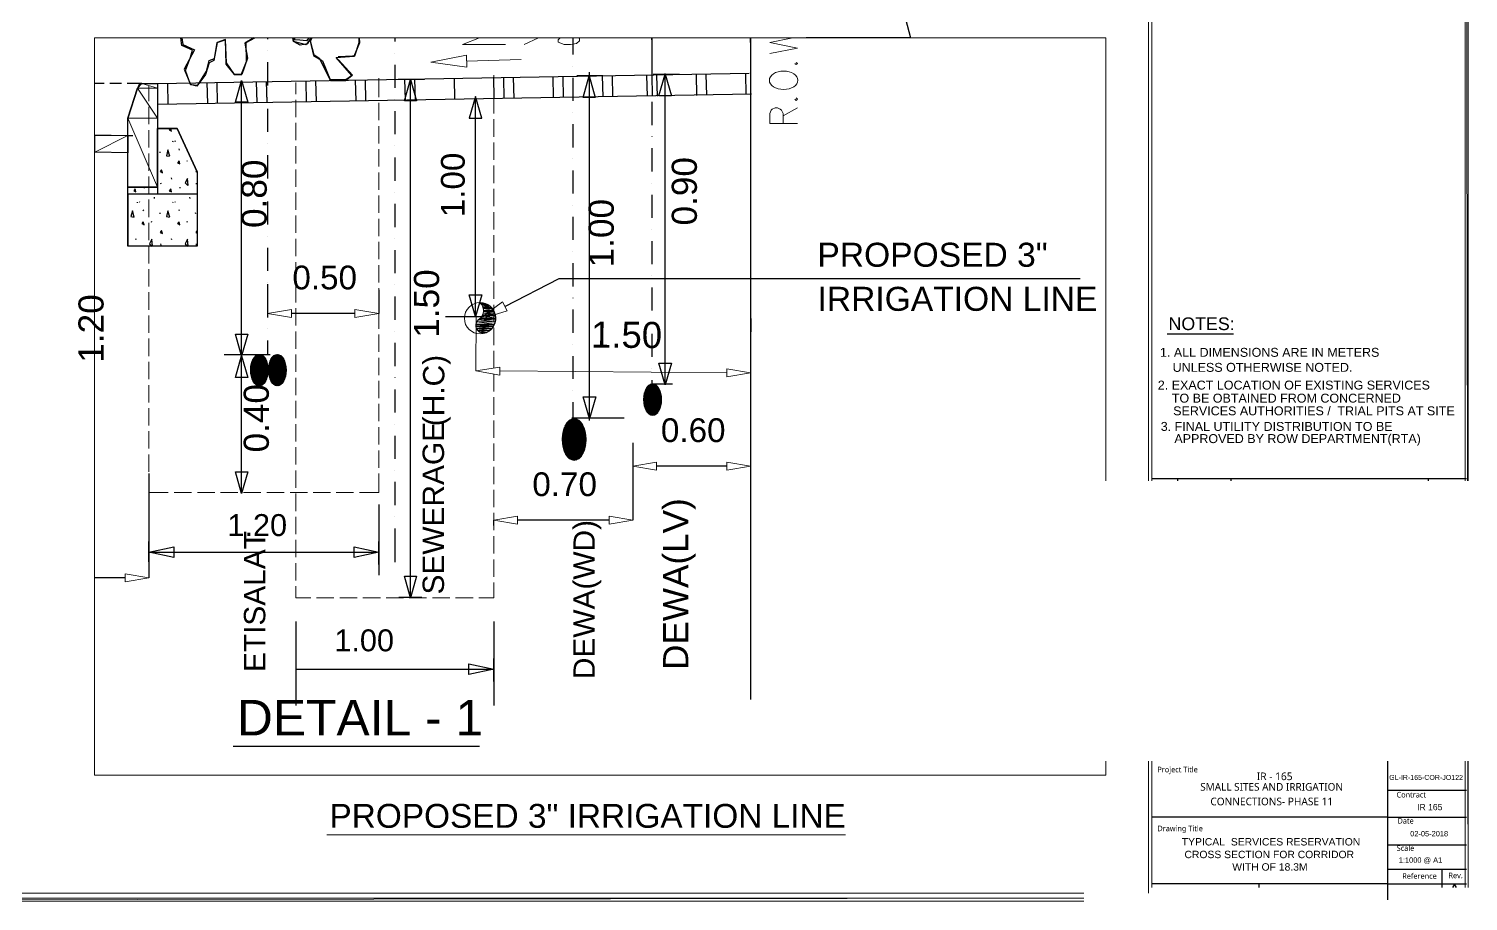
# Model space of a CAD drawing. Header units: inches. Extents: x 11 to 850, y 10 to 598.
# Drawn here: x 369.9 to 849.8, y 10.2 to 301.1 of the extents above; entities that cross this region are included whole.
import ezdxf

# ---------------------------------------------------------------- set-up
doc = ezdxf.new("R2010")
doc.units = ezdxf.units.IN
doc.header["$MEASUREMENT"] = 0
doc.layers.add('PDF_Geometry', color=7, linetype='Continuous')
doc.layers.add('PDF_Text', color=7, linetype='Continuous')
doc.styles.add('PDF Arial', font='arial.ttf')
doc.styles.add('PDF Segoe UI', font='segoeui.ttf')

msp = doc.modelspace()

# ---------------------------------------------------------------- linework, layer by layer
at = {"layer": 'PDF_Geometry', "lineweight": 0}
for points in [[(743.17, 150.35), (743.17, 596.19), (13.86, 596.19), (13.86, 12.88)], [(849.52, 150.35), (848.73, 596.91), (849.77, 597.95), (849.77, 150.35)], [(849.52, 150.35), (848.73, 596.91), (848.73, 150.35)], [(728.93, 150.35), (728.93, 298.13), (391.85, 298.13), (391.85, 52.17)], [(515.94, 288.31), (503.97, 289.94), (515.81, 292.28), (515.94, 288.31)], [(457.47, 207.47), (457.47, 204.87), (449.53, 206.17), (457.47, 207.47)], [(478.67, 207.47), (478.67, 204.87), (486.61, 206.17), (478.67, 207.47)], [(579.22, 156.55), (579.22, 153.95), (571.28, 155.25), (579.22, 156.55)], [(602.63, 156.55), (602.63, 153.95), (610.56, 155.25), (602.63, 156.55)], [(532.85, 138.53), (532.85, 135.93), (524.91, 137.23), (532.85, 138.53)], [(563.35, 138.53), (563.35, 135.93), (571.28, 137.23), (563.35, 138.53)], [(402.06, 119.35), (402.06, 116.68), (409.99, 117.98), (402.06, 119.35)], [(391.85, 52.17), (728.93, 52.17), (728.93, 56.9)], [(743.17, 12.88), (743.17, 56.9)], [(848.73, 56.9), (848.73, 14.74)], [(849.76, 14.74), (849.68, 56.9)], [(849.76, 14.74), (849.68, 56.9)], [(849.77, 56.9), (849.77, 14.74)], [(469.31, 32.27), (642.17, 32.27)], [(12.36, 11.19), (11.32, 10.15), (721.62, 11.16)], [(11.32, 10.15), (721.62, 11.16)], [(721.62, 10.15), (11.32, 10.15)], [(721.62, 11.19), (12.36, 11.19)], [(13.86, 12.88), (721.62, 12.88)]]:
    msp.add_lwpolyline(points, dxfattribs=at)
at = {"layer": 'PDF_Geometry', "lineweight": 13}
for points in [[(744.28, 150.35), (744.28, 597.43)], [(744.28, 14.74), (744.28, 56.9)]]:
    msp.add_lwpolyline(points, dxfattribs=at)
at = {"layer": 'PDF_Geometry', "color": 1, "lineweight": 25}
for points in [[(639.57, 390.48), (663.89, 298.13), (629.1, 298.13)], [(412.85, 282.85), (610.11, 286.29)], [(429.31, 283.17), (429.5, 276.21)], [(432.63, 283.17), (432.76, 276.28)], [(445.76, 283.43), (445.96, 276.54)], [(449.08, 283.5), (449.27, 276.54)], [(462.28, 283.69), (462.41, 276.8)], [(465.53, 283.76), (465.73, 276.86)], [(478.74, 284.02), (478.93, 277.06)], [(482.05, 284.08), (482.18, 277.12)], [(495.19, 284.28), (495.38, 277.38)], [(498.51, 284.34), (498.7, 277.45)], [(511.71, 284.6), (511.84, 277.65)], [(524.85, 284.93), (524.98, 277.97)], [(528.16, 284.8), (528.29, 277.91)], [(531.41, 284.86), (531.61, 277.91)], [(544.62, 285.06), (544.75, 278.17)], [(547.93, 285.12), (548.06, 278.23)], [(561.07, 285.38), (561.27, 278.43)], [(564.39, 285.45), (564.52, 278.49)], [(575.9, 285.51), (576.03, 278.62)], [(577.59, 285.64), (577.72, 278.75)], [(579.15, 285.58), (579.35, 278.69)], [(592.35, 285.84), (592.55, 278.88)], [(595.67, 285.9), (595.8, 278.95)], [(608.81, 286.1), (609, 279.21)], [(412.98, 275.95), (610.89, 279.4)], [(416.17, 282.91), (416.3, 276.02)], [(520.94, 271.27), (518.86, 278.49), (516.78, 271.27), (520.94, 271.27)], [(518.86, 205.2), (518.86, 278.49)], [(528.62, 208.51), (546.76, 217.81), (720.41, 217.81)], [(520.94, 212.41), (518.86, 205.2), (516.78, 212.41), (520.94, 212.41)], [(508.85, 205.2), (521.59, 205.2)], [(574.92, 178.6), (578.76, 182.43)], [(574.99, 179.05), (578.5, 182.56)], [(575.12, 179.57), (578.24, 182.69)], [(575.25, 180.09), (577.85, 182.69)], [(575.51, 180.74), (577.4, 182.69)], [(574.86, 178.21), (579.02, 182.3)], [(574.86, 177.75), (579.22, 182.11)], [(574.86, 177.36), (579.41, 181.91)], [(574.86, 176.97), (579.61, 181.72)], [(574.92, 176.64), (579.8, 181.52)], [(574.92, 176.32), (579.93, 181.26)], [(574.99, 175.93), (580.06, 181)], [(575.05, 175.6), (580.19, 180.74)], [(575.12, 175.28), (580.32, 180.48)], [(575.18, 175.02), (580.39, 180.22)], [(575.31, 174.69), (580.52, 179.9)], [(575.38, 174.43), (580.58, 179.64)], [(575.51, 174.17), (580.65, 179.31)], [(575.64, 173.91), (580.71, 178.99)], [(575.77, 173.65), (580.78, 178.66)], [(575.96, 173.39), (580.84, 178.27)], [(576.09, 181.72), (576.61, 182.24)], [(576.09, 173.2), (580.84, 177.95)], [(576.29, 173), (580.84, 177.55)], [(576.48, 172.81), (580.84, 177.16)], [(576.68, 172.61), (580.84, 176.77)], [(576.94, 172.48), (580.78, 176.32)], [(577.2, 172.35), (580.71, 175.86)], [(577.53, 172.22), (580.58, 175.34)], [(577.85, 172.22), (580.45, 174.82)], [(578.31, 172.29), (580.19, 174.17)], [(579.09, 172.68), (579.61, 173.13)], [(438.02, 61.92), (520.23, 61.92)], [(845.89, 14.74), (845.21, 15.88), (844.56, 14.74)]]:
    msp.add_lwpolyline(points, dxfattribs=at)
at = {"layer": 'PDF_Geometry', "color": 30, "lineweight": 25}
for points in [[(444.92, 298.07), (441.99, 296.31), (442.84, 291.3), (440.95, 285.84), (438.54, 285.84), (435.75, 289.29), (435.55, 297.55), (432.76, 296.51), (431.65, 290.59), (430.02, 289.74), (428.79, 285.84), (425.93, 282), (423.85, 282.52), (422.22, 287.21), (423.85, 291.69), (424.56, 294.03), (420.92, 295.59), (420.66, 298.07)], [(420.98, 298.07), (421.24, 295.86), (425.15, 294.1), (421.76, 287.66), (423.85, 282.52), (426.32, 282.33), (429.18, 286.95), (430.02, 290.59), (431.84, 291.24), (432.76, 296.51), (435.36, 297.48), (435.68, 289.74), (438.41, 285.84), (440.69, 285.71), (442.51, 290.26), (442.38, 296.51), (445.24, 298.07)], [(463.91, 298.07), (462.41, 295.79), (458.12, 296.9), (457.99, 298.07)], [(463.97, 298.07), (462.87, 296.05), (460.4, 295.66), (458.44, 296.77), (458.12, 298.07)], [(463.32, 298.07), (462.48, 297.09), (460.33, 297.29), (458.64, 297.48), (458.57, 298.07)], [(464.3, 298.07), (463.71, 296.96), (464.82, 292.21), (467.87, 290.46), (470.48, 283.89), (475.48, 283.82), (477.63, 285.58), (472.43, 291.5), (478.35, 291.95), (480.3, 296.51), (480.17, 298.07)], [(473.21, 290.72), (477.89, 285.64), (475.61, 284.15), (470.35, 284.15), (466.96, 291.11), (465.01, 292.34), (463.84, 297.03), (464.36, 298.07)], [(473.01, 291.89), (477.89, 292.08), (478.67, 292.08), (480.1, 296.57), (480.1, 298.07)]]:
    msp.add_lwpolyline(points, dxfattribs=at)
at = {"layer": 'PDF_Geometry', "lineweight": 25}
for points in [[(449.53, 298.07), (449.53, 297.68)], [(491.94, 298.07), (491.94, 296.83)], [(551.25, 298.07), (551.25, 292.54)], [(577.66, 297.42), (577.66, 298.07)], [(577.66, 298.07), (577.66, 288.51)], [(610.56, 296.57), (610.56, 298.07)], [(610.56, 298.07), (610.56, 77.4)], [(449.53, 293.77), (449.53, 293.77)], [(491.94, 292.99), (491.94, 292.99)], [(449.53, 289.94), (449.53, 282.2)], [(491.94, 289.09), (491.94, 281.42)], [(551.25, 288.7), (551.25, 288.64)], [(577.66, 290.91), (577.66, 284.47)], [(438.8, 276.67), (440.88, 283.89), (442.9, 276.67), (438.8, 276.67)], [(440.88, 146.14), (440.88, 283.89)], [(501.82, 284.21), (493.04, 284.21)], [(495.12, 277.06), (497.21, 284.21), (499.22, 277.06), (495.12, 277.06)], [(497.21, 111.35), (497.21, 284.21)], [(551.25, 284.8), (551.25, 277.06)], [(561.33, 285.45), (552.62, 285.45)], [(554.7, 278.23), (556.71, 285.45), (558.79, 278.23), (554.7, 278.23)], [(556.84, 170.53), (556.84, 286.62)], [(586.89, 285.9), (578.11, 285.9)], [(580, 278.75), (582.08, 285.97), (584.16, 278.75), (580, 278.75)], [(582.08, 182.37), (582.08, 286.16)], [(406.16, 281.35), (402.97, 271.34)], [(407.59, 282.85), (407.33, 282.78), (407.07, 282.65), (406.74, 282.46), (406.55, 282.13), (406.35, 281.81), (406.16, 281.35)], [(407.59, 282.85), (412.85, 282.85), (412.85, 245.97)], [(449.53, 278.36), (449.53, 278.3)], [(577.66, 280.57), (577.66, 280.57)], [(449.53, 274.46), (449.53, 266.72)], [(491.94, 277.51), (491.94, 277.51)], [(491.94, 273.68), (491.94, 265.94)], [(577.66, 276.73), (577.66, 269)], [(426.06, 245.97), (402.97, 245.97), (402.97, 271.34)], [(551.25, 273.22), (551.25, 273.22)], [(551.25, 269.32), (551.25, 261.58)], [(412.85, 267.89), (419.42, 267.89), (426.06, 253.39), (426.06, 228.67), (402.97, 228.67), (402.97, 248.25), (412.85, 248.25), (412.85, 267.89)], [(402.97, 265.55), (404.59, 265.55)], [(426.06, 253.39), (419.42, 267.89), (412.85, 267.89), (419.42, 267.89)], [(417.15, 267.89), (416.76, 267.37), (417.54, 266.98), (417.28, 267.89)], [(577.66, 265.16), (577.66, 265.09)], [(413.77, 259.7), (413.7, 260.09)], [(416.95, 258.59), (416.3, 260.74), (415.85, 258.78), (416.89, 258.59)], [(417.99, 263.6), (417.86, 263.34)], [(418.71, 263.73), (418.64, 263.47)], [(420.14, 260.67), (420.01, 261.06)], [(449.53, 262.88), (449.53, 262.88)], [(491.94, 262.04), (491.94, 262.04)], [(577.66, 261.26), (577.66, 253.52)], [(420.27, 256.05), (420.01, 257.03), (419.55, 256.44), (420.27, 256.05)], [(422.74, 257.09), (422.61, 256.83)], [(449.53, 258.98), (449.53, 251.24)], [(491.94, 258.2), (491.94, 250.46)], [(551.25, 257.74), (551.25, 257.74)], [(414.48, 253.13), (414.22, 254.1), (413.7, 253.52), (414.48, 253.13)], [(414.03, 249.29), (413.9, 249.68)], [(417.6, 250.98), (417.47, 251.37)], [(423.07, 248.9), (422.87, 251.24), (422.02, 249.74), (423, 248.9)], [(425.8, 253.78), (425.6, 253.52), (426.06, 253.26)], [(425.86, 249.29), (425.8, 249.68)], [(426.06, 253.39), (426.06, 245.97)], [(551.25, 253.84), (551.25, 246.17)], [(577.66, 249.68), (577.66, 249.68)], [(412.85, 248.25), (402.97, 248.25)], [(402.97, 245.97), (402.97, 228.67)], [(405.64, 246.69), (405.38, 247.73), (404.92, 247.08), (405.64, 246.69)], [(408.43, 248.25), (408.43, 247.92)], [(411.88, 244.54), (411.81, 244.93)], [(417.54, 246.69), (417.28, 247.73), (416.76, 247.08), (417.54, 246.69)], [(420.33, 248.31), (420.27, 247.92)], [(423.78, 244.54), (423.65, 244.93)], [(426.06, 245.97), (426.06, 228.67)], [(449.53, 247.4), (449.53, 247.4)], [(491.94, 246.62), (491.94, 246.62)], [(577.66, 245.78), (577.66, 238.04)], [(405.05, 238.3), (404.46, 240.44), (403.94, 238.49), (405.05, 238.3)], [(406.09, 243.31), (406.03, 243.05)], [(406.87, 243.44), (406.74, 243.18)], [(408.24, 240.38), (408.11, 240.77)], [(416.95, 238.3), (416.3, 240.44), (415.85, 238.49), (416.89, 238.3)], [(417.99, 243.31), (417.86, 243.05)], [(418.71, 243.44), (418.64, 243.18)], [(420.14, 240.38), (420.01, 240.77)], [(449.53, 243.5), (449.53, 235.83)], [(491.94, 242.72), (491.94, 234.98)], [(551.25, 242.27), (551.25, 242.27)], [(408.37, 235.76), (408.11, 236.74), (407.65, 236.15), (408.37, 235.76)], [(410.84, 236.8), (410.77, 236.54)], [(413.77, 239.4), (413.7, 239.79)], [(420.27, 235.76), (420.01, 236.74), (419.55, 236.15), (420.27, 235.76)], [(422.74, 236.8), (422.61, 236.54)], [(425.67, 239.4), (425.54, 239.79)], [(551.25, 238.43), (551.25, 230.69)], [(405.7, 230.69), (405.64, 231.08)], [(411.16, 228.67), (410.97, 230.95), (410.12, 229.45), (411.1, 228.67)], [(414.48, 232.84), (414.22, 233.81), (413.7, 233.23), (414.48, 232.84)], [(417.6, 230.69), (417.47, 231.08)], [(423.07, 228.67), (422.87, 230.95), (422.02, 229.45), (423, 228.67)], [(426.06, 233.81), (425.6, 233.23), (426.06, 232.97)], [(449.53, 231.92), (449.53, 231.92)], [(491.94, 231.14), (491.94, 231.14)], [(577.66, 234.2), (577.66, 234.2)], [(426.06, 228.67), (402.97, 228.67)], [(414.03, 229), (413.9, 229.39)], [(425.86, 229), (425.8, 229.39)], [(449.53, 228.09), (449.53, 220.35)], [(491.94, 227.24), (491.94, 219.57)], [(551.25, 226.79), (551.25, 226.79)], [(577.66, 230.3), (577.66, 222.62)], [(551.25, 222.95), (551.25, 215.21)], [(449.53, 216.45), (449.53, 216.45)], [(449.53, 215.99), (449.53, 206.17)], [(577.66, 218.72), (577.66, 218.72)], [(449.53, 212.61), (449.53, 204.87)], [(486.61, 214.04), (486.61, 206.17)], [(491.94, 215.67), (491.94, 215.67)], [(491.94, 211.83), (491.94, 204.09)], [(551.25, 211.37), (551.25, 211.31)], [(577.66, 214.89), (577.66, 207.15)], [(551.25, 207.47), (551.25, 199.73)], [(478.67, 206.17), (457.47, 206.17)], [(577.66, 203.24), (577.66, 203.24)], [(442.9, 199.28), (440.88, 192.06), (438.8, 199.28), (442.9, 199.28)], [(449.53, 201.03), (449.53, 201.03)], [(449.53, 197.13), (449.53, 192.58)], [(491.94, 200.19), (491.94, 200.19)], [(577.66, 199.41), (577.66, 191.67)], [(749.41, 199.41), (771.53, 199.41)], [(450.45, 192.38), (435.1, 192.38)], [(438.8, 184.84), (440.88, 192.06), (442.9, 184.84), (438.8, 184.84)], [(491.94, 196.35), (491.94, 188.61)], [(551.25, 195.9), (551.25, 195.9)], [(551.25, 191.99), (551.25, 184.32)], [(577.66, 187.83), (577.66, 187.77)], [(584.16, 189.59), (582.08, 182.37), (580, 189.59), (584.16, 189.59)], [(491.94, 184.77), (491.94, 184.71)], [(577.66, 183.93), (577.66, 177.49)], [(584.55, 182.56), (577.85, 182.56)], [(491.94, 180.87), (491.94, 173.13)], [(551.25, 180.42), (551.25, 180.42)], [(558.92, 178.4), (556.84, 171.18), (554.76, 178.4), (558.92, 178.4)], [(551.25, 176.58), (551.25, 170.73)], [(491.94, 169.3), (491.94, 169.3)], [(568.42, 171.25), (550.99, 171.25)], [(491.94, 165.39), (491.94, 157.72)], [(571.28, 163.05), (571.28, 137.23)], [(571.28, 158.82), (571.28, 155.25)], [(610.56, 158.82), (610.56, 155.25)], [(491.94, 153.82), (491.94, 153.82)], [(602.63, 155.25), (579.22, 155.25)], [(409.99, 152.84), (409.99, 117.98)], [(442.9, 153.36), (440.88, 146.14), (438.8, 153.36), (442.9, 153.36)], [(491.94, 149.98), (491.94, 142.24)], [(744.28, 151.15), (849.24, 151.15)], [(752.99, 150.35), (752.99, 151.15)], [(770.75, 150.35), (770.75, 151.15)], [(836.5, 150.35), (836.5, 151.15)], [(486.61, 146.47), (486.61, 146.47)], [(409.99, 143.74), (409.99, 118.63)], [(486.61, 142.44), (486.61, 118.89)], [(491.94, 138.34), (491.94, 138.34)], [(491.94, 134.5), (491.94, 123.19)], [(524.91, 135.41), (524.91, 137.23)], [(563.35, 137.23), (532.85, 137.23)], [(409.99, 123.38), (409.99, 130.14)], [(486.61, 122.47), (486.61, 130.14)], [(418.25, 124.75), (409.99, 126.57), (418.25, 128.32), (418.25, 124.75)], [(409.99, 126.57), (486.02, 126.57)], [(478.35, 128.32), (486.61, 126.57), (478.35, 124.75), (478.35, 128.32)], [(402.06, 117.98), (391.91, 117.98)], [(499.22, 118.57), (497.21, 111.35), (495.12, 118.57), (499.22, 118.57)], [(500.98, 111.41), (493.24, 111.41)], [(458.96, 103.41), (458.96, 75.45)], [(524.91, 103.41), (524.91, 75.45)], [(458.96, 87.55), (524.91, 87.55)], [(516.65, 89.3), (524.91, 87.55), (516.65, 85.72), (516.65, 89.3)], [(524.91, 83.45), (524.91, 91.12)], [(822.97, 10.67), (822.97, 56.9)], [(822.97, 47.22), (849.24, 47.22)], [(822.97, 38.18), (744.28, 38.18)], [(822.97, 38.18), (849.24, 38.18)], [(822.97, 28.95), (849.24, 28.95)], [(822.97, 20.82), (849.24, 20.82)], [(841.12, 14.74), (841.12, 20.82)], [(822.97, 15.94), (744.28, 15.94)], [(779.92, 15.94), (779.92, 14.74)], [(822.97, 15.94), (849.24, 15.94)]]:
    msp.add_lwpolyline(points, dxfattribs=at)
at = {"layer": 'PDF_Geometry', "lineweight": 20}
for points in [[(520.16, 298.07), (514.51, 295.86), (528.88, 295.86)], [(535.06, 295.86), (539.87, 298.07)], [(547.09, 298.07), (546.37, 297.48), (546.37, 296.64), (548.39, 295.86), (550.47, 295.86), (552.55, 296.25), (553.53, 297.09), (553.53, 297.87), (553.07, 298.07)], [(616.94, 292.86), (626.17, 294.68), (616.94, 296.57), (624.61, 298.07)], [(515.87, 290.33), (534.08, 290.91)], [(625.26, 289.55), (625.72, 289.16), (626.17, 289.55), (625.72, 289.87)], [(626.17, 269.52), (616.94, 269.52), (616.94, 272.83), (617.39, 273.94), (617.78, 274.33), (618.69, 274.72), (619.54, 274.72), (620.45, 274.33), (620.9, 273.94), (621.36, 272.83), (621.36, 269.52)], [(621.36, 272.12), (626.17, 274.72)], [(625.26, 277.65), (625.72, 277.25), (626.17, 277.65), (625.72, 278.04)], [(402.97, 265.55), (391.91, 265.74)], [(402.97, 259.76), (391.91, 259.96)], [(519.12, 205.26), (518.99, 187.05)], [(610.69, 204.54), (610.56, 186.33)]]:
    msp.add_lwpolyline(points, dxfattribs=at)
at = {"layer": 'PDF_Geometry', "color": 3, "lineweight": 0}
for points in [[(440.88, 283.89), (438.8, 276.67), (442.9, 276.67), (440.88, 283.89)], [(497.21, 284.21), (495.12, 277.06), (499.22, 277.06), (497.21, 284.21)], [(556.71, 285.45), (554.7, 278.23), (558.79, 278.23), (556.71, 285.45)], [(582.08, 285.97), (580, 278.75), (584.16, 278.75), (582.08, 285.97)], [(580, 278.75), (584.16, 278.75), (584.16, 278.75), (580, 278.75)], [(495.12, 277.06), (499.22, 277.06), (499.22, 277.06), (495.12, 277.06)], [(554.7, 278.23), (558.79, 278.23), (558.79, 278.23), (554.7, 278.23)], [(442.9, 199.28), (442.9, 199.28), (438.8, 199.28), (442.9, 199.28)], [(442.9, 199.28), (438.8, 199.28), (442.9, 199.28)], [(438.8, 199.28), (442.9, 199.28), (440.88, 192.06), (438.8, 199.28)], [(440.88, 192.06), (438.8, 184.84), (442.9, 184.84), (440.88, 192.06)], [(580, 189.59), (584.16, 189.59), (582.08, 182.37), (580, 189.59)], [(438.8, 184.84), (442.9, 184.84), (442.9, 184.84), (438.8, 184.84)], [(554.76, 178.4), (558.92, 178.4), (556.84, 171.18), (554.76, 178.4)], [(438.8, 153.36), (442.9, 153.36), (440.88, 146.14), (438.8, 153.36)], [(418.25, 128.32), (409.99, 126.57), (418.25, 126.57), (418.25, 128.32)], [(409.99, 126.57), (418.25, 126.57), (418.25, 124.75), (409.99, 126.57)], [(478.35, 128.32), (478.35, 126.57), (486.61, 126.57), (478.35, 128.32)], [(478.35, 126.57), (486.61, 126.57), (478.35, 124.75), (478.35, 126.57)], [(499.22, 118.57), (499.22, 118.57), (495.12, 118.57), (499.22, 118.57)], [(499.22, 118.57), (495.12, 118.57), (497.21, 111.35), (499.22, 118.57)], [(516.65, 89.3), (516.65, 87.55), (524.91, 87.55), (516.65, 89.3)], [(516.65, 85.72), (516.65, 85.72), (516.65, 87.55), (516.65, 85.72)], [(516.65, 85.72), (516.65, 87.55), (524.91, 87.55), (516.65, 85.72)]]:
    msp.add_lwpolyline(points, dxfattribs=at)
at = {"layer": 'PDF_Geometry', "color": 30, "lineweight": 20}
for points in [[(458.96, 283.24), (458.96, 279.34)], [(524.91, 285.64), (524.91, 280.57)], [(524.91, 278.62), (524.91, 272.83)], [(458.96, 277.38), (458.96, 271.6)], [(458.96, 269.71), (458.96, 263.92)], [(524.91, 270.95), (524.91, 265.09)], [(458.96, 261.97), (458.96, 256.18)], [(524.91, 263.21), (524.91, 257.42)], [(524.91, 255.47), (524.91, 249.68)], [(458.96, 254.23), (458.96, 248.44)], [(458.96, 246.49), (458.96, 240.7)], [(524.91, 247.73), (524.91, 241.94)], [(524.91, 239.99), (524.91, 234.2)], [(458.96, 238.82), (458.96, 233.03)], [(458.96, 231.08), (458.96, 225.29)], [(524.91, 232.32), (524.91, 226.53)], [(458.96, 223.34), (458.96, 217.55)], [(524.91, 224.58), (524.91, 218.79)], [(524.91, 216.84), (524.91, 211.05)], [(458.96, 215.6), (458.96, 209.81)], [(458.96, 207.93), (458.96, 202.14)], [(524.91, 209.1), (524.91, 203.31)], [(458.96, 200.19), (458.96, 194.4)], [(524.91, 201.42), (524.91, 195.63)], [(458.96, 192.45), (458.96, 186.66)], [(524.91, 193.68), (524.91, 187.9)], [(458.96, 184.71), (458.96, 178.92)], [(524.91, 185.94), (524.91, 180.16)], [(524.91, 178.21), (524.91, 172.42)], [(458.96, 177.03), (458.96, 171.25)], [(458.96, 169.3), (458.96, 163.51)], [(524.91, 170.53), (524.91, 164.74)], [(458.96, 161.56), (458.96, 155.77)], [(524.91, 162.79), (524.91, 157)], [(458.96, 153.82), (458.96, 148.03)], [(524.91, 155.05), (524.91, 149.26)], [(458.96, 146.14), (458.96, 140.29)], [(524.91, 147.31), (524.91, 141.53)], [(524.91, 139.64), (524.91, 133.85)], [(458.96, 138.4), (458.96, 132.62)], [(458.96, 130.66), (458.96, 124.88)], [(524.91, 131.9), (524.91, 126.11)], [(458.96, 122.92), (458.96, 117.14)], [(524.91, 124.16), (524.91, 118.37)], [(458.96, 115.25), (458.96, 111.35)], [(524.91, 116.42), (524.91, 111.35)], [(463.91, 111.35), (458.96, 111.35)], [(471.65, 111.35), (465.86, 111.35)], [(479.39, 111.35), (473.6, 111.35)], [(487.13, 111.35), (481.34, 111.35)], [(494.86, 111.35), (489.01, 111.35)], [(502.54, 111.35), (496.75, 111.35)], [(510.28, 111.35), (504.49, 111.35)], [(518.02, 111.35), (512.23, 111.35)], [(524.91, 111.35), (519.97, 111.35)]]:
    msp.add_lwpolyline(points, dxfattribs=at)
at = {"layer": 'PDF_Geometry', "color": 3, "lineweight": 20}
for points in [[(486.61, 284.67), (486.61, 278.3)], [(409.99, 281.94), (409.99, 276.93)], [(409.99, 275.04), (409.99, 269.26)], [(486.61, 276.41), (486.61, 270.62)], [(409.99, 267.3), (409.99, 261.52)], [(486.61, 268.67), (486.61, 262.88)], [(409.99, 259.57), (409.99, 253.78)], [(486.61, 260.93), (486.61, 255.14)], [(409.99, 251.83), (409.99, 246.04)], [(486.61, 253.19), (486.61, 247.4)], [(486.61, 245.52), (486.61, 239.73)], [(409.99, 244.15), (409.99, 238.3)], [(409.99, 236.41), (409.99, 230.62)], [(486.61, 237.78), (486.61, 231.99)], [(409.99, 228.67), (409.99, 222.88)], [(486.61, 230.04), (486.61, 224.25)], [(409.99, 220.93), (409.99, 215.15)], [(486.61, 222.3), (486.61, 216.51)], [(409.99, 213.26), (409.99, 207.41)], [(486.61, 214.63), (486.61, 208.77)], [(486.61, 206.89), (486.61, 201.1)], [(409.99, 205.52), (409.99, 199.73)], [(409.99, 197.78), (409.99, 191.99)], [(486.61, 199.15), (486.61, 193.36)], [(409.99, 190.04), (409.99, 184.25)], [(486.61, 191.41), (486.61, 185.62)], [(486.61, 183.73), (486.61, 177.88)], [(409.99, 182.3), (409.99, 176.51)], [(409.99, 174.63), (409.99, 168.84)], [(486.61, 175.99), (486.61, 170.21)], [(486.61, 168.25), (486.61, 162.47)], [(409.99, 166.89), (409.99, 161.1)], [(409.99, 159.15), (409.99, 153.36)], [(486.61, 160.52), (486.61, 154.73)], [(409.99, 151.41), (409.99, 146.47)], [(486.61, 152.78), (486.61, 146.47), (480.17, 146.47)], [(416.43, 146.47), (409.99, 146.47)], [(424.17, 146.47), (418.38, 146.47)], [(431.91, 146.47), (426.12, 146.47)], [(439.58, 146.47), (433.8, 146.47)], [(447.32, 146.47), (441.54, 146.47)], [(455.06, 146.47), (449.27, 146.47)], [(462.8, 146.47), (457.01, 146.47)], [(470.48, 146.47), (464.69, 146.47)], [(478.22, 146.47), (472.43, 146.47)]]:
    msp.add_lwpolyline(points, dxfattribs=at)
at = {"layer": 'PDF_Geometry', "color": 6, "lineweight": 25}
for points in [[(395.1, 282.85), (391.91, 282.85)], [(400.89, 282.85), (396.99, 282.85)], [(407.59, 282.85), (402.77, 282.85)]]:
    msp.add_lwpolyline(points, dxfattribs=at)
at = {"layer": 'PDF_Geometry', "color": 252, "lineweight": 25, "true_color": 0x989898}
msp.add_lwpolyline([(412.85, 282.85), (412.85, 248.25), (402.97, 248.25), (402.97, 271.34), (406.16, 281.35), (407.59, 282.85), (412.85, 282.85)], dxfattribs=at)
at = {"layer": 'PDF_Geometry', "color": 252, "lineweight": 0, "true_color": 0x989898}
for points in [[(402.97, 271.34), (412.85, 271.34), (406.16, 281.35), (402.97, 271.34)], [(406.16, 281.35), (412.85, 281.35), (407.59, 282.85), (406.16, 281.35)], [(412.85, 271.34), (406.16, 281.35), (412.85, 281.35), (412.85, 271.34)], [(407.59, 282.85), (412.85, 282.85), (412.85, 282.85), (407.59, 282.85)], [(412.85, 281.35), (407.59, 282.85), (412.85, 282.85), (412.85, 281.35)], [(402.97, 248.25), (412.85, 248.25), (402.97, 271.34), (402.97, 248.25)], [(412.85, 248.25), (402.97, 271.34), (412.85, 271.34), (412.85, 248.25)]]:
    msp.add_lwpolyline(points, dxfattribs=at)
at = {"layer": 'PDF_Geometry', "color": 1, "lineweight": 0}
for points in [[(518.86, 278.49), (516.78, 271.27), (520.94, 271.27), (518.86, 278.49)], [(516.78, 212.41), (520.94, 212.41), (518.86, 205.2), (516.78, 212.41)], [(529.4, 207.08), (519.77, 204.02), (527.84, 210.01), (529.4, 207.08)], [(520.36, 209.75), (520.42, 209.62), (521.46, 209.62), (520.36, 209.75)], [(520.75, 209.23), (522.57, 209.23), (520.42, 209.62), (520.75, 209.23)], [(522.57, 209.23), (520.42, 209.62), (521.46, 209.62), (522.57, 209.23)], [(520.94, 209.03), (522.96, 209.03), (520.75, 209.23), (520.94, 209.03)], [(522.96, 209.03), (520.75, 209.23), (522.57, 209.23), (522.96, 209.03)], [(521.14, 208.64), (523.61, 208.64), (520.94, 209.03), (521.14, 208.64)], [(523.61, 208.64), (520.94, 209.03), (522.96, 209.03), (523.61, 208.64)], [(521.33, 208.19), (524.07, 208.19), (521.14, 208.64), (521.33, 208.19)], [(524.07, 208.19), (521.14, 208.64), (523.61, 208.64), (524.07, 208.19)], [(521.4, 207.8), (524.39, 207.8), (521.33, 208.19), (521.4, 207.8)], [(524.39, 207.8), (521.33, 208.19), (524.07, 208.19), (524.39, 207.8)], [(521.46, 207.21), (524.78, 207.21), (521.4, 207.8), (521.46, 207.21)], [(524.78, 207.21), (521.4, 207.8), (524.39, 207.8), (524.78, 207.21)], [(521.4, 206.3), (525.24, 206.3), (521.46, 206.82), (521.4, 206.3)], [(521.46, 206.82), (525.04, 206.82), (521.46, 207.21), (521.46, 206.82)], [(525.04, 206.82), (521.46, 207.21), (524.78, 207.21), (525.04, 206.82)], [(525.24, 206.3), (521.46, 206.82), (525.04, 206.82), (525.24, 206.3)], [(518.99, 202.66), (525.11, 202.66), (519.32, 203.37), (518.99, 202.66)], [(518.99, 202.27), (524.98, 202.27), (518.99, 202.66), (518.99, 202.27)], [(524.98, 202.27), (518.99, 202.66), (525.11, 202.66), (524.98, 202.27)], [(518.99, 201.88), (524.72, 201.88), (518.99, 202.27), (518.99, 201.88)], [(524.72, 201.88), (518.99, 202.27), (524.98, 202.27), (524.72, 201.88)], [(519.12, 201.29), (524.39, 201.29), (518.99, 201.88), (519.12, 201.29)], [(524.39, 201.29), (518.99, 201.88), (524.72, 201.88), (524.39, 201.29)], [(519.32, 203.37), (525.37, 203.37), (519.77, 204.02), (519.32, 203.37)], [(525.37, 203.37), (525.37, 203.37), (519.32, 203.37), (525.37, 203.37)], [(525.37, 203.37), (519.32, 203.37), (525.37, 203.37)], [(525.11, 202.66), (519.32, 203.37), (525.37, 203.37), (525.11, 202.66)], [(519.77, 204.02), (525.5, 204.02), (520.42, 204.54), (519.77, 204.02)], [(525.37, 203.37), (519.77, 204.02), (525.5, 204.02), (525.37, 203.37)], [(520.42, 204.54), (525.56, 204.54), (520.55, 204.61), (520.42, 204.54)], [(525.5, 204.02), (520.42, 204.54), (525.56, 204.54), (525.5, 204.02)], [(520.55, 204.61), (525.5, 204.61), (521.07, 205.39), (520.55, 204.61)], [(525.56, 204.54), (520.55, 204.61), (525.5, 204.61), (525.56, 204.54)], [(521.07, 205.39), (525.43, 205.39), (521.2, 205.72), (521.07, 205.39)], [(525.5, 204.61), (521.07, 205.39), (525.43, 205.39), (525.5, 204.61)], [(521.2, 205.72), (525.43, 205.72), (521.4, 206.3), (521.2, 205.72)], [(525.43, 205.39), (521.2, 205.72), (525.43, 205.72), (525.43, 205.39)], [(525.43, 205.72), (521.4, 206.3), (525.24, 206.3), (525.43, 205.72)], [(519.19, 201.1), (524.2, 201.1), (519.12, 201.29), (519.19, 201.1)], [(524.2, 201.1), (519.12, 201.29), (524.39, 201.29), (524.2, 201.1)], [(519.58, 200.45), (523.55, 200.45), (519.19, 201.1), (519.58, 200.45)], [(523.55, 200.45), (519.19, 201.1), (524.2, 201.1), (523.55, 200.45)], [(519.64, 200.45), (523.48, 200.45), (519.58, 200.45), (519.64, 200.45)], [(523.48, 200.45), (519.58, 200.45), (523.55, 200.45), (523.48, 200.45)], [(520.23, 199.93), (522.7, 199.93), (519.64, 200.45), (520.23, 199.93)], [(522.7, 199.93), (519.64, 200.45), (523.48, 200.45), (522.7, 199.93)], [(520.49, 199.86), (522.57, 199.86), (520.23, 199.93), (520.49, 199.86)], [(522.57, 199.86), (520.23, 199.93), (522.7, 199.93), (522.57, 199.86)], [(520.49, 199.86), (521.01, 199.67), (521.92, 199.67), (520.49, 199.86)], [(520.49, 199.86), (522.57, 199.86), (521.92, 199.67), (520.49, 199.86)], [(521.01, 199.67), (521.92, 199.67), (521.79, 199.6), (521.01, 199.67)], [(526.93, 188.29), (526.93, 185.62), (518.99, 187.05), (526.93, 188.29)], [(602.63, 187.7), (602.63, 185.03), (610.56, 186.33), (602.63, 187.7)]]:
    msp.add_lwpolyline(points, dxfattribs=at)
at = {"layer": 'PDF_Geometry', "color": 251, "lineweight": 0, "true_color": 0x545454}
for points in [[(402.97, 265.55), (391.91, 265.68), (391.91, 265.74), (402.97, 265.55)], [(391.91, 265.55), (402.97, 265.55), (391.91, 265.68), (391.91, 265.55)], [(402.97, 259.76), (402.97, 265.55), (391.91, 259.96), (402.97, 259.76)], [(402.97, 265.55), (391.91, 259.96), (391.91, 265.55), (402.97, 265.55)]]:
    msp.add_lwpolyline(points, dxfattribs=at)
at = {"layer": 'PDF_Geometry', "color": 251, "lineweight": 25, "true_color": 0x545454}
msp.add_lwpolyline([(391.91, 265.74), (402.97, 265.55), (402.97, 259.76), (391.91, 259.96)], dxfattribs=at)
at = {"layer": 'PDF_Geometry', "color": 3, "lineweight": 25}
for points in [[(443.81, 188.09), (447.91, 192.19)], [(443.81, 187.7), (448.1, 191.99)], [(443.88, 188.55), (447.65, 192.32)], [(443.94, 189), (447.39, 192.45)], [(444.07, 189.52), (447.06, 192.51)], [(444.27, 190.11), (446.67, 192.51)], [(444.53, 190.76), (446.22, 192.45)], [(449.79, 187.9), (454.02, 192.06)], [(449.86, 188.29), (453.76, 192.25)], [(449.92, 188.74), (453.5, 192.38)], [(449.99, 189.26), (453.24, 192.45)], [(450.12, 189.78), (452.92, 192.51)], [(450.38, 190.37), (452.53, 192.51)], [(450.77, 191.15), (451.88, 192.32)], [(443.81, 187.31), (448.3, 191.8)], [(443.81, 186.92), (448.49, 191.6)], [(443.81, 186.53), (448.69, 191.41)], [(443.88, 186.2), (448.82, 191.15)], [(443.94, 185.88), (448.95, 190.89)], [(443.94, 185.55), (449.08, 190.63)], [(444.07, 185.23), (449.21, 190.37)], [(444.14, 184.9), (449.34, 190.11)], [(444.2, 184.64), (449.4, 189.85)], [(444.33, 184.32), (449.53, 189.52)], [(444.46, 184.06), (449.6, 189.2)], [(444.59, 183.8), (449.66, 188.87)], [(444.72, 183.54), (449.73, 188.55)], [(444.85, 183.28), (449.73, 188.22)], [(444.98, 183.08), (449.79, 187.83)], [(445.18, 182.89), (449.79, 187.44)], [(449.79, 187.44), (454.22, 191.93)], [(449.79, 187.12), (454.41, 191.73)], [(449.79, 186.73), (454.61, 191.47)], [(449.86, 186.33), (454.74, 191.28)], [(449.86, 186.01), (454.87, 191.02)], [(449.92, 185.68), (455.06, 190.76)], [(449.99, 185.36), (455.13, 190.5)], [(450.05, 185.03), (455.26, 190.24)], [(450.19, 184.71), (455.39, 189.98)], [(450.25, 184.45), (455.45, 189.65)], [(450.38, 184.19), (455.52, 189.33)], [(450.51, 183.93), (455.65, 189)], [(450.64, 183.67), (455.65, 188.68)], [(450.77, 183.41), (455.71, 188.35)], [(450.9, 183.15), (455.78, 188.03)], [(451.1, 182.95), (455.78, 187.64)], [(451.29, 182.76), (455.78, 187.25)], [(445.37, 182.69), (449.79, 187.05)], [(445.57, 182.5), (449.79, 186.66)], [(445.83, 182.3), (449.73, 186.27)], [(446.09, 182.17), (449.66, 185.81)], [(446.35, 182.11), (449.6, 185.29)], [(446.67, 182.04), (449.4, 184.77)], [(447.13, 182.04), (449.21, 184.19)], [(447.71, 182.3), (448.75, 183.34)], [(451.49, 182.56), (455.78, 186.86)], [(451.68, 182.37), (455.78, 186.46)], [(451.94, 182.24), (455.71, 186.01)], [(452.2, 182.11), (455.58, 185.55)], [(452.53, 182.04), (455.52, 185.03)], [(452.92, 182.04), (455.32, 184.45)], [(453.44, 182.17), (455, 183.73)]]:
    msp.add_lwpolyline(points, dxfattribs=at)
at = {"layer": 'PDF_Geometry', "color": 1, "lineweight": 20}
msp.add_lwpolyline([(526.93, 186.99), (602.63, 186.4)], dxfattribs=at)
at = {"layer": 'PDF_Geometry', "color": 5, "lineweight": 25}
for points in [[(547.74, 165.07), (553.33, 170.6)], [(547.74, 164.61), (553.53, 170.4)], [(547.74, 164.22), (553.72, 170.21)], [(547.74, 163.83), (553.92, 170.01)], [(547.74, 163.44), (554.11, 169.82)], [(547.8, 165.46), (553.07, 170.73)], [(547.8, 163.12), (554.24, 169.56)], [(547.8, 162.73), (554.44, 169.36)], [(547.87, 165.91), (552.81, 170.86)], [(547.87, 162.4), (554.57, 169.1)], [(547.93, 166.37), (552.55, 170.99)], [(547.93, 162.08), (554.7, 168.84)], [(548, 161.75), (554.83, 168.58)], [(548.06, 166.89), (552.29, 171.12)], [(548.06, 161.43), (554.96, 168.32)], [(548.13, 161.1), (555.02, 168.06)], [(548.19, 167.41), (551.9, 171.12)], [(548.39, 167.99), (551.58, 171.18)], [(548.65, 168.65), (551.06, 171.05)], [(549.17, 169.56), (550.34, 170.73)], [(548.19, 160.84), (555.15, 167.8)], [(548.32, 160.52), (555.22, 167.47)], [(548.39, 160.26), (555.35, 167.15)], [(548.52, 160), (555.41, 166.89)], [(548.65, 159.74), (555.48, 166.56)], [(548.78, 159.48), (555.54, 166.24)], [(548.91, 159.21), (555.61, 165.91)], [(549.04, 158.95), (555.67, 165.52)], [(549.23, 158.69), (555.67, 165.2)], [(549.36, 158.5), (555.67, 164.81)], [(549.56, 158.3), (555.74, 164.48)], [(549.75, 158.11), (555.74, 164.09)], [(549.95, 157.91), (555.74, 163.64)], [(550.15, 157.72), (555.67, 163.25)], [(550.41, 157.59), (555.67, 162.86)], [(550.67, 157.46), (555.61, 162.4)], [(550.93, 157.33), (555.48, 161.88)], [(551.19, 157.2), (555.41, 161.43)], [(551.58, 157.2), (555.28, 160.91)], [(551.97, 157.2), (555.02, 160.32)], [(552.42, 157.26), (554.76, 159.61)], [(553.2, 157.65), (554.18, 158.63)]]:
    msp.add_lwpolyline(points, dxfattribs=at)
at = {"layer": 'PDF_Geometry', "lineweight": 0}
msp.add_circle((520.39, 204.58), 5.24, dxfattribs=at)
for centre, radius, start, end in [((517.85, 207.11), 3.67, 302.5913, 46.9325), ((520.39, 204.58), 5.24, 295.2104, 90.0036), ((521.5, 202.17), 2.5, 132.0968, 294.9086)]:
    msp.add_arc(centre, radius, start, end, dxfattribs=at)
at = {"layer": 'PDF_Geometry', "lineweight": 20}
msp.add_ellipse((621.56, 283.95), major_axis=(4.76, 0), ratio=0.643162, dxfattribs=at)
at = {"layer": 'PDF_Geometry', "color": 3, "lineweight": 20}
for centre, major_axis, ratio in [((446.79, 187.28), (0.01, 5.26), 0.5706), ((452.79, 187.29), (-0.01, 5.25), 0.573471)]:
    msp.add_ellipse(centre, major_axis=major_axis, ratio=ratio, dxfattribs=at)
at = {"layer": 'PDF_Geometry', "color": 1, "lineweight": 20}
msp.add_ellipse((577.86, 177.46), major_axis=(-0.01, 5.26), ratio=0.571643, dxfattribs=at)
at = {"layer": 'PDF_Geometry', "color": 5, "lineweight": 20}
msp.add_ellipse((551.72, 164.17), major_axis=(0.01, 7), ratio=0.570584, dxfattribs=at)

# ---------------------------------------------------------------- texts
at = {"layer": 'PDF_Text', "color": 1, "attachment_point": 7, "style": 'PDF Arial'}
for s, insert, char_height, rotation in [('\\W1.001125;1.00', (515.36, 238.27), 7.9142, 90), ('\\W1.001125;1.50', (557.32, 194.69), 8.7059, 359.5225)]:
    msp.add_mtext(s, dxfattribs=dict(at, insert=insert, char_height=char_height, rotation=rotation))
at = {"layer": 'PDF_Text', "attachment_point": 7, "rotation": 90, "style": 'PDF Arial'}
for s, insert, char_height in [('\\W1.001136;0.80', (449.35, 234.69), 8.3797), ('\\W1.001136;0.90', (592.76, 235.53), 8.3797), ('\\W1.001125;1.00', (565.05, 221.56), 8.3797), ('\\W1.001125;1.50', (506.84, 198.08), 8.3797), ('\\W1.001125;1.20', (394.98, 189.76), 8.3797), ('\\W1.000620;(H.C)', (510.62, 168.57), 7.1228), ('\\W1.001136;0.40', (450.07, 159.83), 8.3797), ('\\W1.000940;SEWERAGE', (508.45, 112.45), 7.1228), ('\\W1.000703;DEWA(LV)', (592.28, 87.28), 8.3797), ('\\W1.000625;DEWA(WD)', (560.76, 84.22), 7.1228), ('\\W1.000732;ETISALAT', (448.88, 86.58), 7.1228)]:
    msp.add_mtext(s, dxfattribs=dict(at, insert=insert, char_height=char_height))
at = {"layer": 'PDF_Text', "color": 1, "attachment_point": 7, "style": 'PDF Arial'}
for s, insert, char_height in [('\\W1.000844;PROPOSED 3"', (632.82, 221.64), 8.0073), ('\\W1.000757;IRRIGATION LINE', (632.86, 206.94), 8.0073), ('\\W1.000843;DETAIL - 1', (439.3, 65.43), 11.8713)]:
    msp.add_mtext(s, dxfattribs=dict(at, insert=insert, char_height=char_height))
at = {"layer": 'PDF_Text', "attachment_point": 7}
for s, insert, char_height, style in [('\\W1.001136;0.50', (457.8, 214.1), 7.9142, 'PDF Arial'), ('\\W1.000660;NOTES:', (749.87, 200.57), 4.2364, 'PDF Arial'), ('\\W1.000790;1. ALL DIMENSIONS ARE IN METERS', (747.01, 191.68), 2.9795, 'PDF Arial'), ('\\W1.000742;UNLESS OTHERWISE NOTED.', (751.24, 186.67), 2.9795, 'PDF Arial'), ('\\W1.000779;2. EXACT LOCATION OF EXISTING SERVICES', (746.29, 180.76), 2.9795, 'PDF Arial'), ('\\W1.000750;TO BE OBTAINED FROM CONCERNED', (750.97, 176.4), 2.9795, 'PDF Arial'), ('\\W1.000784;SERVICES AUTHORITIES /', (751.42, 172.17), 2.9795, 'PDF Arial'), ('\\W1.000832;TRIAL PITS AT SITE', (806.15, 172.17), 2.9795, 'PDF Arial'), ('\\W1.001136;0.60', (580.65, 163.18), 7.9142, 'PDF Arial'), ('\\W1.000799;3. FINAL UTILITY DISTRIBUTION TO BE', (747.27, 166.97), 2.9795, 'PDF Arial'), ('\\W1.000800;APPROVED BY ROW DEPARTMENT(RTA)', (751.81, 162.05), 2.9795, 'PDF Arial'), ('\\W1.001136;0.70', (537.79, 145.16), 7.9142, 'PDF Arial'), ('\\W1.001125;1.20', (436.14, 131.84), 7.309, 'PDF Arial'), ('\\W1.001125;1.00', (471.78, 93.4), 7.309, 'PDF Arial'), ('\\W0.999980;Project Title', (746.15, 52.51), 1.867, 'PDF Segoe UI'), ('\\W1.020758;IR - 165', (779.29, 50.5), 2.5501, 'PDF Segoe UI'), ('\\W1.000119;SMALL SITES AND IRRIGATION', (760.43, 46.99), 2.5501, 'PDF Segoe UI'), ('\\W1.011218;CONNECTIONS- PHASE 11', (763.82, 42.11), 2.5501, 'PDF Segoe UI'), ('\\W1.000314;Contract', (825.89, 44.72), 1.867, 'PDF Segoe UI'), ('\\W1.000782;PROPOSED 3" IRRIGATION LINE', (470.16, 34.53), 7.9607, 'PDF Arial'), ('\\W1.000180;Drawing Title', (746.15, 32.87), 1.867, 'PDF Segoe UI'), ('\\W0.999934;Date', (826.21, 36.01), 1.867, 'PDF Segoe UI'), ('\\W1.000936;TYPICAL', (754.29, 28.71), 2.4674, 'PDF Arial'), ('\\W1.000901;SERVICES RESERVATION', (770.65, 28.71), 2.4674, 'PDF Arial'), ('\\W0.999365;Scale', (825.92, 26.9), 1.867, 'PDF Segoe UI'), ('\\W1.000822;CROSS SECTION FOR CORRIDOR', (755.18, 24.48), 2.4674, 'PDF Arial'), ('\\W1.000795;WITH OF 18.3M', (771.11, 20.32), 2.4674, 'PDF Arial'), ('\\W1.000101;Reference', (827.77, 17.6), 1.867, 'PDF Segoe UI'), ('\\W1.000119;Rev.', (843.18, 17.8), 1.867, 'PDF Segoe UI')]:
    msp.add_mtext(s, dxfattribs=dict(at, insert=insert, char_height=char_height, style=style))
at = {"layer": 'PDF_Text', "color": 82, "true_color": 0x2eb800, "attachment_point": 7, "style": 'PDF Arial'}
for s, insert, char_height in [('\\W1.000790;GL-IR-165-COR-JO122', (823.42, 50.58), 1.6759), ('\\W1.000904;IR 165', (832.73, 40.49), 2.0484), ('\\W1.000868;02-05-2018', (830.42, 31.78), 1.7691), ('\\W1.000883;1:1000 @ A1', (826.62, 22.64), 1.7691)]:
    msp.add_mtext(s, dxfattribs=dict(at, insert=insert, char_height=char_height))

doc.saveas('drawing.dxf')
